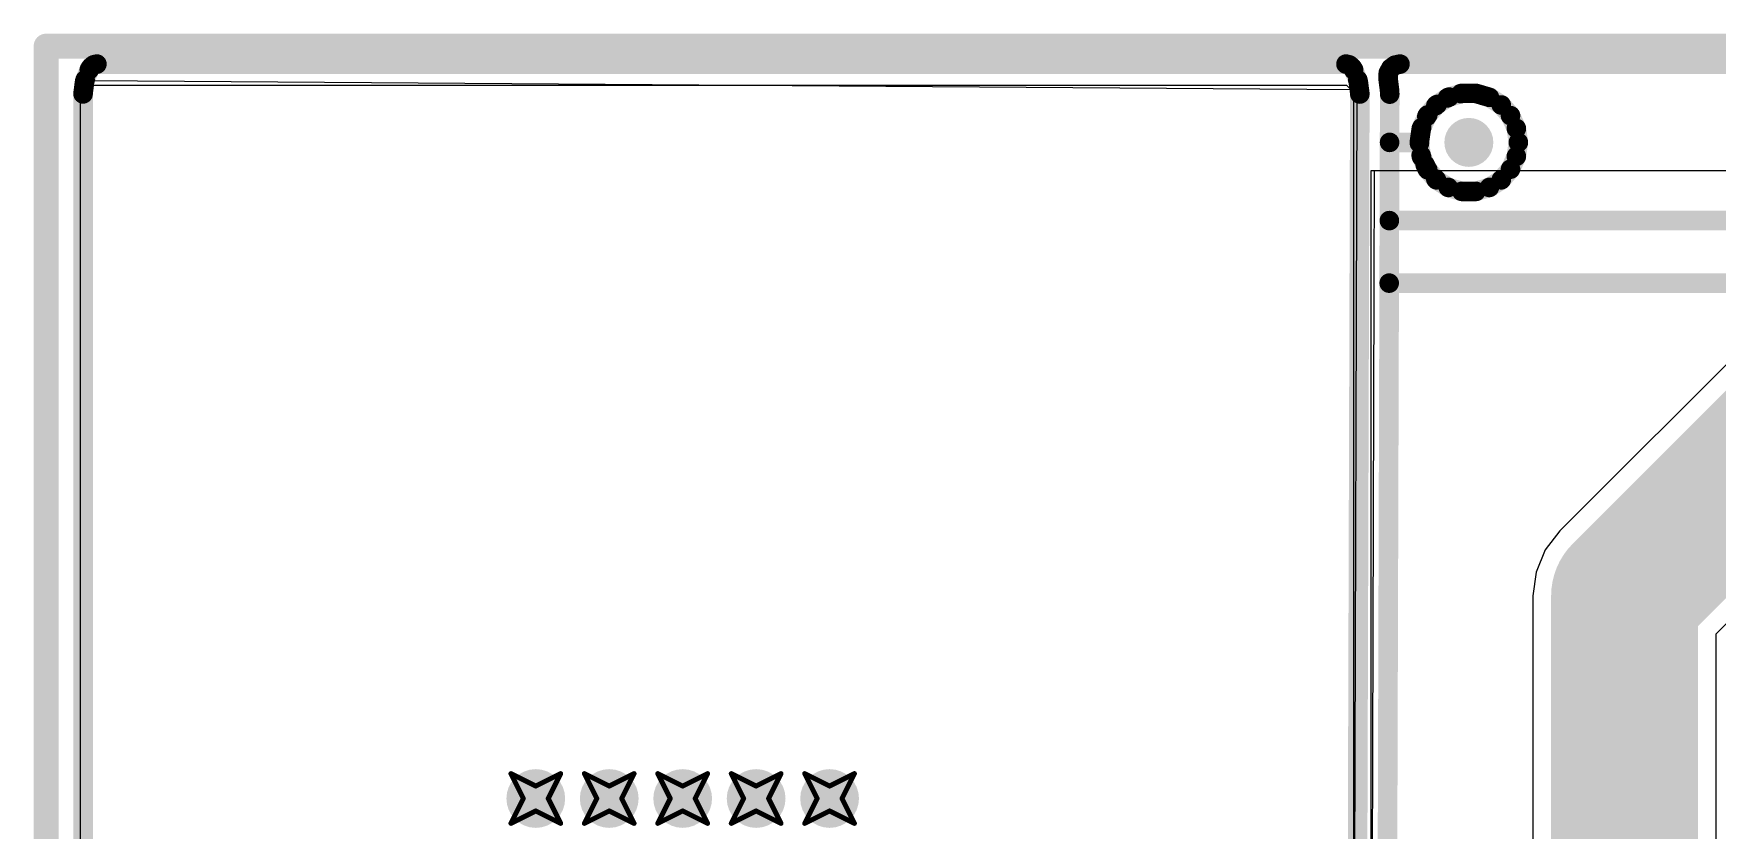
# Model space of a CAD drawing. Header units: inches. Extents: x 0 to 12.4, y -0.6 to 2.2.
# Drawn here: x -0.005 to 0.672, y 1.653 to 1.974 of the extents above; entities that cross this region are included whole.
import ezdxf

# ---------------------------------------------------------------- set-up
doc = ezdxf.new("R2010")
doc.units = ezdxf.units.IN
doc.header["$MEASUREMENT"] = 0
for name, color, linetype in [('Board_Outline', 216, 'Continuous'), ('Bottom Layer', 5, 'Continuous'), ('Dimension', 6, 'Continuous'), ('Drill Drawing', 1, 'Continuous'), ('Top Layer', 1, 'Continuous'), ('Via Holes', 16, 'Continuous')]:
    doc.layers.add(name, color=color, linetype=linetype)

msp = doc.modelspace()

# ---------------------------------------------------------------- hatches: boundary and pattern name
at = {"layer": 'Bottom Layer'}
h = msp.add_hatch(color=5, dxfattribs=at)
edge = h.paths.add_edge_path()
edge.add_arc((0.1968504, 1.6660434), 0.011811, 0, 360)
h = msp.add_hatch(color=5, dxfattribs=at)
edge = h.paths.add_edge_path()
edge.add_arc((0.226378, 1.6660434), 0.011811, 0, 360)
h = msp.add_hatch(color=5, dxfattribs=at)
edge = h.paths.add_edge_path()
edge.add_arc((0.2559055, 1.6660434), 0.011811, 0, 360)
h = msp.add_hatch(color=5, dxfattribs=at)
edge = h.paths.add_edge_path()
edge.add_arc((0.2854331, 1.6660434), 0.011811, 0, 360)
h = msp.add_hatch(color=5, dxfattribs=at)
edge = h.paths.add_edge_path()
edge.add_arc((0.3149607, 1.6660434), 0.011811, 0, 360)
at = {"layer": 'Dimension'}
h = msp.add_hatch(color=6, dxfattribs=at)
edge = h.paths.add_edge_path()
edge.add_arc((0.5719431, 1.9297998), 0.0098425, 0, 360)
h = msp.add_hatch(color=6, dxfattribs=at)
edge = h.paths.add_edge_path()
edge.add_arc((0.5719431, 1.9297998), 0.0098425, 0, 360)
at = {"layer": 'Top Layer'}
h = msp.add_hatch(color=1, dxfattribs=at)
edge = h.paths.add_edge_path()
edge.add_arc((0.1968504, 1.6660434), 0.011811, 0, 360)
h = msp.add_hatch(color=1, dxfattribs=at)
edge = h.paths.add_edge_path()
edge.add_arc((0.226378, 1.6660434), 0.011811, 0, 360)
h = msp.add_hatch(color=1, dxfattribs=at)
edge = h.paths.add_edge_path()
edge.add_arc((0.2559055, 1.6660434), 0.011811, 0, 360)
h = msp.add_hatch(color=1, dxfattribs=at)
edge = h.paths.add_edge_path()
edge.add_arc((0.2854331, 1.6660434), 0.011811, 0, 360)
h = msp.add_hatch(color=1, dxfattribs=at)
edge = h.paths.add_edge_path()
edge.add_arc((0.3149607, 1.6660434), 0.011811, 0, 360)
at = {"layer": 'Via Holes'}
h = msp.add_hatch(color=7, dxfattribs=at)
edge = h.paths.add_edge_path()
edge.add_arc((0.1968504, 1.6660434), 0.0059055, 0, 360)
h = msp.add_hatch(color=7, dxfattribs=at)
edge = h.paths.add_edge_path()
edge.add_arc((0.226378, 1.6660434), 0.0059055, 0, 360)
h = msp.add_hatch(color=7, dxfattribs=at)
edge = h.paths.add_edge_path()
edge.add_arc((0.2559055, 1.6660434), 0.0059055, 0, 360)
h = msp.add_hatch(color=7, dxfattribs=at)
edge = h.paths.add_edge_path()
edge.add_arc((0.2854331, 1.6660434), 0.0059055, 0, 360)
h = msp.add_hatch(color=7, dxfattribs=at)
edge = h.paths.add_edge_path()
edge.add_arc((0.3149607, 1.6660434), 0.0059055, 0, 360)

# ---------------------------------------------------------------- linework, layer by layer
at = {"layer": 'Board_Outline'}
for points in [[(0, 0, 0.01, 0.01, 0), (0, 1.9685039, 0.01, 0.01, 0)], [(0, 1.9685039, 0.01, 0.01, 0), (2.5590551, 1.9685039, 0.01, 0.01, 0)]]:
    msp.add_lwpolyline(points, format="xyseb", dxfattribs=at)
msp.add_lwpolyline([(-0.0025, 1.9685039, 0.005, 0.005, 1), (0.0025, 1.9685039, 0.005, 0.005, 1)], format="xyseb", close=True, dxfattribs=at)
msp.add_lwpolyline([(-0.0025, 1.9685039, 0.005, 0.005, 1), (0.0025, 1.9685039, 0.005, 0.005, 1)], format="xyseb", close=True, dxfattribs=at)
at = {"layer": 'Bottom Layer'}
for p, q in [((0.0137796, 1.9505332), (0.0179706, 1.9546938)), ((0.0137796, 1.5085623), (0.0137796, 1.9505332)), ((0.0179706, 1.9546938), (0.5255906, 1.951)), ((0.5255906, 1.951), (0.5255904, 1.5998479)), ((0.5327275, 1.5998479), (0.5327277, 1.9185037)), ((0.5327277, 1.9185037), (0.7494406, 1.9185038)), ((0.7423619, 1.9074653), (0.6084995, 1.7736029)), ((0.6713939, 1.7322905), (0.7836743, 1.8445709)), ((0.6084995, 1.7736029), (0.6026445, 1.7659726)), ((0.6026445, 1.7659726), (0.5989639, 1.7570868)), ((0.5989639, 1.7570868), (0.5977085, 1.7475512)), ((0.5977085, 1.7475512), (0.5977085, 1.5944604)), ((0.6713939, 1.5944604), (0.6713939, 1.7322905))]:
    msp.add_line(p, q, dxfattribs=at)
for points in [[(0.6345512, 1.7475512, 0.0590551, 0.0590551, 0), (0.7684136, 1.8814136, 0.0590551, 0.0590551, 0)], [(0.6345512, 1.5758031, 0.0590551, 0.0590551, 0), (0.6345512, 1.7475512, 0.0590551, 0.0590551, 0)]]:
    msp.add_lwpolyline(points, format="xyseb", dxfattribs=at)
msp.add_lwpolyline([(0.6197874, 1.7475512, 0.0295275, 0.0295275, 1), (0.649315, 1.7475512, 0.0295275, 0.0295275, 1)], format="xyseb", close=True, dxfattribs=at)
msp.add_lwpolyline([(0.6197874, 1.7475512, 0.0295275, 0.0295275, 1), (0.649315, 1.7475512, 0.0295275, 0.0295275, 1)], format="xyseb", close=True, dxfattribs=at)
at = {"layer": 'Dimension'}
for points in [[(0.0156739, 1.9549339, 0.007874, 0.007874, 0), (0.017347, 1.9589732, 0.007874, 0.007874, 0)], [(0.017347, 1.9589732, 0.007874, 0.007874, 0), (0.0177273, 1.9596317, 0.007874, 0.007874, 0)], [(0.0177273, 1.9596317, 0.007874, 0.007874, 0), (0.0181146, 1.9601364, 0.007874, 0.007874, 0)], [(0.0181146, 1.9601364, 0.007874, 0.007874, 0), (0.0191374, 1.9609757, 0.007874, 0.007874, 0)], [(0.0191374, 1.9609757, 0.007874, 0.007874, 0), (0.0204259, 1.9612761, 0.007874, 0.007874, 0)], [(0.0204259, 1.9612761, 0.007874, 0.007874, 0), (0.5225413, 1.9612761, 0.007874, 0.007874, 0)], [(0.5225413, 1.9612761, 0.007874, 0.007874, 0), (0.5238321, 1.9609746, 0.007874, 0.007874, 0)], [(0.5238321, 1.9609746, 0.007874, 0.007874, 0), (0.5248557, 1.9601324, 0.007874, 0.007874, 0)], [(0.5248557, 1.9601324, 0.007874, 0.007874, 0), (0.5252634, 1.9595991, 0.007874, 0.007874, 0)], [(0.5252634, 1.9595991, 0.007874, 0.007874, 0), (0.5256431, 1.9589385, 0.007874, 0.007874, 0)], [(0.5256431, 1.9589385, 0.007874, 0.007874, 0), (0.5273102, 1.9548885, 0.007874, 0.007874, 0)], [(0.5395611, 1.9577067, 0.007874, 0.007874, 0), (0.5405453, 1.9595581, 0.007874, 0.007874, 0)], [(0.5405453, 1.9595581, 0.007874, 0.007874, 0), (0.5422154, 1.9608259, 0.007874, 0.007874, 0)], [(0.5422154, 1.9608259, 0.007874, 0.007874, 0), (0.5442633, 1.9612761, 0.007874, 0.007874, 0)], [(0.5442633, 1.9612761, 0.007874, 0.007874, 0), (2.4705596, 1.9612761, 0.007874, 0.007874, 0)], [(0.0149042, 1.9498474, 0.007874, 0.007874, 0), (0.0154772, 1.9541996, 0.007874, 0.007874, 0)], [(0.0154772, 1.9541996, 0.007874, 0.007874, 0), (0.0156739, 1.9549339, 0.007874, 0.007874, 0)], [(0.5273102, 1.9548885, 0.007874, 0.007874, 0), (0.5275056, 1.954152, 0.007874, 0.007874, 0)], [(0.5275056, 1.954152, 0.007874, 0.007874, 0), (0.5280903, 1.9496167, 0.007874, 0.007874, 0)], [(0.5394345, 1.9556897, 0.007874, 0.007874, 0), (0.5394487, 1.9556916, 0.007874, 0.007874, 0)], [(0.5394345, 1.9556897, 0.007874, 0.007874, 0), (0.5400191, 1.9511544, 0.007874, 0.007874, 0)], [(0.5394487, 1.9556916, 0.007874, 0.007874, 0), (0.5395611, 1.9577067, 0.007874, 0.007874, 0)], [(0.0148565, 1.9492938, 0.007874, 0.007874, 0), (0.0148814, 1.9496741, 0.007874, 0.007874, 0)], [(0.0148565, 1.4772348, 0.007874, 0.007874, 0), (0.0148565, 1.9492938, 0.007874, 0.007874, 0)], [(0.0148814, 1.9496741, 0.007874, 0.007874, 0), (0.0149042, 1.9498474, 0.007874, 0.007874, 0)], [(0.5267257, 1.4771765, 0.007874, 0.007874, 0), (0.5281142, 1.9492356, 0.007874, 0.007874, 0)], [(0.5280903, 1.9496167, 0.007874, 0.007874, 0), (0.5281142, 1.9492356, 0.007874, 0.007874, 0)], [(0.5400191, 1.9511544, 0.007874, 0.007874, 0), (0.5400942, 1.9503695, 0.007874, 0.007874, 0)], [(0.5400846, 1.9297998, 0.007874, 0.007874, 0), (0.5401417, 1.9492002, 0.007874, 0.007874, 0)], [(0.5400942, 1.9503695, 0.007874, 0.007874, 0), (0.5401181, 1.9499884, 0.007874, 0.007874, 0)], [(0.5401181, 1.9499884, 0.007874, 0.007874, 0), (0.5401417, 1.9492002, 0.007874, 0.007874, 0)], [(0.5592001, 1.9450335, 0.007874, 0.007874, 0), (0.5633794, 1.9477193, 0.007874, 0.007874, 0)], [(0.5633794, 1.9477194, 0.007874, 0.007874, 0), (0.5636733, 1.9479082, 0.007874, 0.007874, 0)], [(0.5633794, 1.9477193, 0.007874, 0.007874, 0), (0.5633794, 1.9477194, 0.007874, 0.007874, 0)], [(0.5636733, 1.9479082, 0.007874, 0.007874, 0), (0.5640085, 1.9480066, 0.007874, 0.007874, 0)], [(0.5640085, 1.9480066, 0.007874, 0.007874, 0), (0.5687748, 1.9494061, 0.007874, 0.007874, 0)], [(0.5687748, 1.9494061, 0.007874, 0.007874, 0), (0.568775, 1.9494061, 0.007874, 0.007874, 0)], [(0.568775, 1.9494061, 0.007874, 0.007874, 0), (0.56911, 1.9495045, 0.007874, 0.007874, 0)], [(0.56911, 1.9495045, 0.007874, 0.007874, 0), (0.5747762, 1.9495045, 0.007874, 0.007874, 0)], [(0.5747762, 1.9495045, 0.007874, 0.007874, 0), (0.5751112, 1.9494061, 0.007874, 0.007874, 0)], [(0.5751112, 1.9494061, 0.007874, 0.007874, 0), (0.5751113, 1.9494061, 0.007874, 0.007874, 0)], [(0.5751113, 1.9494061, 0.007874, 0.007874, 0), (0.57804, 1.9485462, 0.007874, 0.007874, 0)], [(0.57804, 1.9485462, 0.007874, 0.007874, 0), (0.5802129, 1.9479082, 0.007874, 0.007874, 0)], [(0.5802129, 1.9479082, 0.007874, 0.007874, 0), (0.5849796, 1.9448448, 0.007874, 0.007874, 0)], [(0.5529872, 1.935726, 0.007874, 0.007874, 0), (0.5550509, 1.9402449, 0.007874, 0.007874, 0)], [(0.5550509, 1.9402449, 0.007874, 0.007874, 0), (0.555051, 1.9402451, 0.007874, 0.007874, 0)], [(0.555051, 1.9402451, 0.007874, 0.007874, 0), (0.5551959, 1.9405625, 0.007874, 0.007874, 0)], [(0.5551959, 1.9405625, 0.007874, 0.007874, 0), (0.5554245, 1.9408263, 0.007874, 0.007874, 0)], [(0.5554245, 1.9408263, 0.007874, 0.007874, 0), (0.5554246, 1.9408264, 0.007874, 0.007874, 0)], [(0.5554246, 1.9408264, 0.007874, 0.007874, 0), (0.5586779, 1.944581, 0.007874, 0.007874, 0)], [(0.5586779, 1.944581, 0.007874, 0.007874, 0), (0.5586781, 1.9445812, 0.007874, 0.007874, 0)], [(0.5586781, 1.9445812, 0.007874, 0.007874, 0), (0.5589065, 1.9448448, 0.007874, 0.007874, 0)], [(0.5589065, 1.9448448, 0.007874, 0.007874, 0), (0.5592, 1.9450334, 0.007874, 0.007874, 0)], [(0.5592, 1.9450334, 0.007874, 0.007874, 0), (0.5592001, 1.9450335, 0.007874, 0.007874, 0)], [(0.5849796, 1.9448448, 0.007874, 0.007874, 0), (0.5886902, 1.9405625, 0.007874, 0.007874, 0)], [(0.5886902, 1.9405625, 0.007874, 0.007874, 0), (0.5910441, 1.9354083, 0.007874, 0.007874, 0)], [(0.5520357, 1.9297998, 0.007874, 0.007874, 0), (0.5523378, 1.9319011, 0.007874, 0.007874, 0)], [(0.5523378, 1.9319011, 0.007874, 0.007874, 0), (0.5527924, 1.9350627, 0.007874, 0.007874, 0)], [(0.5527924, 1.9350629, 0.007874, 0.007874, 0), (0.5528421, 1.9354083, 0.007874, 0.007874, 0)], [(0.5527924, 1.9350627, 0.007874, 0.007874, 0), (0.5527924, 1.9350629, 0.007874, 0.007874, 0)], [(0.5528421, 1.9354083, 0.007874, 0.007874, 0), (0.5529872, 1.935726, 0.007874, 0.007874, 0)], [(0.5910441, 1.9354083, 0.007874, 0.007874, 0), (0.5918504, 1.9297998, 0.007874, 0.007874, 0)], [(0.5399922, 1.8983559, 0.007874, 0.007874, 0), (0.5400846, 1.9297998, 0.007874, 0.007874, 0)], [(0.5400846, 1.9297998, 0.007874, 0.007874, 0), (0.5520357, 1.9297998, 0.007874, 0.007874, 0)], [(0.5400846, 1.9297998, 0.007874, 0.007874, 0), (0.5520357, 1.9297998, 0.007874, 0.007874, 0)], [(0.5520357, 1.9297998, 0.007874, 0.007874, 0), (0.5520854, 1.9294542, 0.007874, 0.007874, 0)], [(0.5520854, 1.9294542, 0.007874, 0.007874, 0), (0.5527924, 1.9245369, 0.007874, 0.007874, 0)], [(0.5910441, 1.9241912, 0.007874, 0.007874, 0), (0.5918504, 1.9297998, 0.007874, 0.007874, 0)], [(0.5527924, 1.9245367, 0.007874, 0.007874, 0), (0.5527924, 1.9245369, 0.007874, 0.007874, 0)], [(0.5527924, 1.9245367, 0.007874, 0.007874, 0), (0.5528421, 1.9241912, 0.007874, 0.007874, 0)], [(0.5528421, 1.9241912, 0.007874, 0.007874, 0), (0.5529871, 1.9238736, 0.007874, 0.007874, 0)], [(0.5529871, 1.9238736, 0.007874, 0.007874, 0), (0.5529872, 1.9238735, 0.007874, 0.007874, 0)], [(0.5529872, 1.9238735, 0.007874, 0.007874, 0), (0.554422, 1.9207316, 0.007874, 0.007874, 0)], [(0.554422, 1.9207316, 0.007874, 0.007874, 0), (0.5551959, 1.919037, 0.007874, 0.007874, 0)], [(0.5551959, 1.919037, 0.007874, 0.007874, 0), (0.5554246, 1.9187732, 0.007874, 0.007874, 0)], [(0.5554246, 1.9187732, 0.007874, 0.007874, 0), (0.5586779, 1.9150186, 0.007874, 0.007874, 0)], [(0.5849796, 1.9147548, 0.007874, 0.007874, 0), (0.5886902, 1.919037, 0.007874, 0.007874, 0)], [(0.5886902, 1.919037, 0.007874, 0.007874, 0), (0.5910441, 1.9241912, 0.007874, 0.007874, 0)], [(0.5586779, 1.9150186, 0.007874, 0.007874, 0), (0.558678, 1.9150185, 0.007874, 0.007874, 0)], [(0.558678, 1.9150185, 0.007874, 0.007874, 0), (0.5589065, 1.9147548, 0.007874, 0.007874, 0)], [(0.5589065, 1.9147548, 0.007874, 0.007874, 0), (0.5636733, 1.9116914, 0.007874, 0.007874, 0)], [(0.5636733, 1.9116914, 0.007874, 0.007874, 0), (0.56911, 1.910095, 0.007874, 0.007874, 0)], [(0.5747762, 1.910095, 0.007874, 0.007874, 0), (0.5802129, 1.9116914, 0.007874, 0.007874, 0)], [(0.5802129, 1.9116914, 0.007874, 0.007874, 0), (0.5849796, 1.9147548, 0.007874, 0.007874, 0)], [(0.56911, 1.910095, 0.007874, 0.007874, 0), (0.5744269, 1.910095, 0.007874, 0.007874, 0)], [(0.5744269, 1.910095, 0.007874, 0.007874, 0), (0.5747762, 1.910095, 0.007874, 0.007874, 0)], [(0.5399183, 1.8732317, 0.007874, 0.007874, 0), (0.5399922, 1.8983559, 0.007874, 0.007874, 0)], [(0.5399922, 1.8983559, 0.007874, 0.007874, 0), (1.5109194, 1.8983559, 0.007874, 0.007874, 0)], [(0.5399922, 1.8983559, 0.007874, 0.007874, 0), (1.5109194, 1.8983559, 0.007874, 0.007874, 0)], [(0.5387533, 1.4771411, 0.007874, 0.007874, 0), (0.5399183, 1.8732317, 0.007874, 0.007874, 0)], [(0.5399183, 1.8732317, 0.007874, 0.007874, 0), (1.5109195, 1.8732317, 0.007874, 0.007874, 0)], [(0.5399183, 1.8732317, 0.007874, 0.007874, 0), (1.5109195, 1.8732317, 0.007874, 0.007874, 0)]]:
    msp.add_lwpolyline(points, format="xyseb", dxfattribs=at)
for points in [[(0.0153785, 1.9589732, 0.003937, 0.003937, 1), (0.0193155, 1.9589732, 0.003937, 0.003937, 1)], [(0.0153785, 1.9589732, 0.003937, 0.003937, 1), (0.0193155, 1.9589732, 0.003937, 0.003937, 1)], [(0.0157588, 1.9596317, 0.003937, 0.003937, 1), (0.0196958, 1.9596317, 0.003937, 0.003937, 1)], [(0.0157588, 1.9596317, 0.003937, 0.003937, 1), (0.0196958, 1.9596317, 0.003937, 0.003937, 1)], [(0.0161461, 1.9601364, 0.003937, 0.003937, 1), (0.0200831, 1.9601364, 0.003937, 0.003937, 1)], [(0.0161461, 1.9601364, 0.003937, 0.003937, 1), (0.0200831, 1.9601364, 0.003937, 0.003937, 1)], [(0.0171689, 1.9609757, 0.003937, 0.003937, 1), (0.0211059, 1.9609757, 0.003937, 0.003937, 1)], [(0.0171689, 1.9609757, 0.003937, 0.003937, 1), (0.0211059, 1.9609757, 0.003937, 0.003937, 1)], [(0.0184574, 1.9612761, 0.003937, 0.003937, 1), (0.0223944, 1.9612761, 0.003937, 0.003937, 1)], [(0.0184574, 1.9612761, 0.003937, 0.003937, 1), (0.0223944, 1.9612761, 0.003937, 0.003937, 1)], [(0.5205728, 1.9612761, 0.003937, 0.003937, 1), (0.5245098, 1.9612761, 0.003937, 0.003937, 1)], [(0.5205728, 1.9612761, 0.003937, 0.003937, 1), (0.5245098, 1.9612761, 0.003937, 0.003937, 1)], [(0.5218636, 1.9609746, 0.003937, 0.003937, 1), (0.5258006, 1.9609746, 0.003937, 0.003937, 1)], [(0.5218636, 1.9609746, 0.003937, 0.003937, 1), (0.5258006, 1.9609746, 0.003937, 0.003937, 1)], [(0.5228872, 1.9601324, 0.003937, 0.003937, 1), (0.5268242, 1.9601324, 0.003937, 0.003937, 1)], [(0.5228872, 1.9601324, 0.003937, 0.003937, 1), (0.5268242, 1.9601324, 0.003937, 0.003937, 1)], [(0.5232949, 1.9595991, 0.003937, 0.003937, 1), (0.5272319, 1.9595991, 0.003937, 0.003937, 1)], [(0.5232949, 1.9595991, 0.003937, 0.003937, 1), (0.5272319, 1.9595991, 0.003937, 0.003937, 1)], [(0.5236746, 1.9589385, 0.003937, 0.003937, 1), (0.5276116, 1.9589385, 0.003937, 0.003937, 1)], [(0.5236746, 1.9589385, 0.003937, 0.003937, 1), (0.5276116, 1.9589385, 0.003937, 0.003937, 1)], [(0.5385768, 1.9595581, 0.003937, 0.003937, 1), (0.5425138, 1.9595581, 0.003937, 0.003937, 1)], [(0.5385768, 1.9595581, 0.003937, 0.003937, 1), (0.5425138, 1.9595581, 0.003937, 0.003937, 1)], [(0.5402469, 1.9608259, 0.003937, 0.003937, 1), (0.5441839, 1.9608259, 0.003937, 0.003937, 1)], [(0.5402469, 1.9608259, 0.003937, 0.003937, 1), (0.5441839, 1.9608259, 0.003937, 0.003937, 1)], [(0.5422948, 1.9612761, 0.003937, 0.003937, 1), (0.5462318, 1.9612761, 0.003937, 0.003937, 1)], [(0.5422948, 1.9612761, 0.003937, 0.003937, 1), (0.5462318, 1.9612761, 0.003937, 0.003937, 1)], [(0.0135087, 1.9541996, 0.003937, 0.003937, 1), (0.0174457, 1.9541996, 0.003937, 0.003937, 1)], [(0.0135087, 1.9541996, 0.003937, 0.003937, 1), (0.0174457, 1.9541996, 0.003937, 0.003937, 1)], [(0.0137054, 1.9549339, 0.003937, 0.003937, 1), (0.0176424, 1.9549339, 0.003937, 0.003937, 1)], [(0.0137054, 1.9549339, 0.003937, 0.003937, 1), (0.0176424, 1.9549339, 0.003937, 0.003937, 1)], [(0.5253417, 1.9548885, 0.003937, 0.003937, 1), (0.5292787, 1.9548885, 0.003937, 0.003937, 1)], [(0.5253417, 1.9548885, 0.003937, 0.003937, 1), (0.5292787, 1.9548885, 0.003937, 0.003937, 1)], [(0.5255371, 1.954152, 0.003937, 0.003937, 1), (0.5294741, 1.954152, 0.003937, 0.003937, 1)], [(0.5255371, 1.954152, 0.003937, 0.003937, 1), (0.5294741, 1.954152, 0.003937, 0.003937, 1)], [(0.537466, 1.9556897, 0.003937, 0.003937, 1), (0.541403, 1.9556897, 0.003937, 0.003937, 1)], [(0.537466, 1.9556897, 0.003937, 0.003937, 1), (0.541403, 1.9556897, 0.003937, 0.003937, 1)], [(0.5374802, 1.9556916, 0.003937, 0.003937, 1), (0.5414172, 1.9556916, 0.003937, 0.003937, 1)], [(0.5374802, 1.9556916, 0.003937, 0.003937, 1), (0.5414172, 1.9556916, 0.003937, 0.003937, 1)], [(0.5375926, 1.9577067, 0.003937, 0.003937, 1), (0.5415296, 1.9577067, 0.003937, 0.003937, 1)], [(0.5375926, 1.9577067, 0.003937, 0.003937, 1), (0.5415296, 1.9577067, 0.003937, 0.003937, 1)], [(0.012888, 1.9492938, 0.003937, 0.003937, 1), (0.016825, 1.9492938, 0.003937, 0.003937, 1)], [(0.012888, 1.9492938, 0.003937, 0.003937, 1), (0.016825, 1.9492938, 0.003937, 0.003937, 1)], [(0.0129129, 1.9496741, 0.003937, 0.003937, 1), (0.0168499, 1.9496741, 0.003937, 0.003937, 1)], [(0.0129129, 1.9496741, 0.003937, 0.003937, 1), (0.0168499, 1.9496741, 0.003937, 0.003937, 1)], [(0.0129357, 1.9498474, 0.003937, 0.003937, 1), (0.0168727, 1.9498474, 0.003937, 0.003937, 1)], [(0.0129357, 1.9498474, 0.003937, 0.003937, 1), (0.0168727, 1.9498474, 0.003937, 0.003937, 1)], [(0.5261218, 1.9496167, 0.003937, 0.003937, 1), (0.5300588, 1.9496167, 0.003937, 0.003937, 1)], [(0.5261218, 1.9496167, 0.003937, 0.003937, 1), (0.5300588, 1.9496167, 0.003937, 0.003937, 1)], [(0.5261457, 1.9492356, 0.003937, 0.003937, 1), (0.5300827, 1.9492356, 0.003937, 0.003937, 1)], [(0.5261457, 1.9492356, 0.003937, 0.003937, 1), (0.5300827, 1.9492356, 0.003937, 0.003937, 1)], [(0.5380506, 1.9511544, 0.003937, 0.003937, 1), (0.5419876, 1.9511544, 0.003937, 0.003937, 1)], [(0.5380506, 1.9511544, 0.003937, 0.003937, 1), (0.5419876, 1.9511544, 0.003937, 0.003937, 1)], [(0.5381257, 1.9503695, 0.003937, 0.003937, 1), (0.5420627, 1.9503695, 0.003937, 0.003937, 1)], [(0.5381257, 1.9503695, 0.003937, 0.003937, 1), (0.5420627, 1.9503695, 0.003937, 0.003937, 1)], [(0.5381496, 1.9499884, 0.003937, 0.003937, 1), (0.5420866, 1.9499884, 0.003937, 0.003937, 1)], [(0.5381496, 1.9499884, 0.003937, 0.003937, 1), (0.5420866, 1.9499884, 0.003937, 0.003937, 1)], [(0.5381732, 1.9492002, 0.003937, 0.003937, 1), (0.5421102, 1.9492002, 0.003937, 0.003937, 1)], [(0.5381732, 1.9492002, 0.003937, 0.003937, 1), (0.5421102, 1.9492002, 0.003937, 0.003937, 1)], [(0.5614109, 1.9477194, 0.003937, 0.003937, 1), (0.5653479, 1.9477194, 0.003937, 0.003937, 1)], [(0.5614109, 1.9477194, 0.003937, 0.003937, 1), (0.5653479, 1.9477194, 0.003937, 0.003937, 1)], [(0.5614109, 1.9477193, 0.003937, 0.003937, 1), (0.5653479, 1.9477193, 0.003937, 0.003937, 1)], [(0.5614109, 1.9477193, 0.003937, 0.003937, 1), (0.5653479, 1.9477193, 0.003937, 0.003937, 1)], [(0.5617048, 1.9479082, 0.003937, 0.003937, 1), (0.5656418, 1.9479082, 0.003937, 0.003937, 1)], [(0.5617048, 1.9479082, 0.003937, 0.003937, 1), (0.5656418, 1.9479082, 0.003937, 0.003937, 1)], [(0.56204, 1.9480066, 0.003937, 0.003937, 1), (0.565977, 1.9480066, 0.003937, 0.003937, 1)], [(0.56204, 1.9480066, 0.003937, 0.003937, 1), (0.565977, 1.9480066, 0.003937, 0.003937, 1)], [(0.5668063, 1.9494061, 0.003937, 0.003937, 1), (0.5707433, 1.9494061, 0.003937, 0.003937, 1)], [(0.5668063, 1.9494061, 0.003937, 0.003937, 1), (0.5707433, 1.9494061, 0.003937, 0.003937, 1)], [(0.5668065, 1.9494061, 0.003937, 0.003937, 1), (0.5707435, 1.9494061, 0.003937, 0.003937, 1)], [(0.5668065, 1.9494061, 0.003937, 0.003937, 1), (0.5707435, 1.9494061, 0.003937, 0.003937, 1)], [(0.5671415, 1.9495045, 0.003937, 0.003937, 1), (0.5710785, 1.9495045, 0.003937, 0.003937, 1)], [(0.5671415, 1.9495045, 0.003937, 0.003937, 1), (0.5710785, 1.9495045, 0.003937, 0.003937, 1)], [(0.5728077, 1.9495045, 0.003937, 0.003937, 1), (0.5767447, 1.9495045, 0.003937, 0.003937, 1)], [(0.5728077, 1.9495045, 0.003937, 0.003937, 1), (0.5767447, 1.9495045, 0.003937, 0.003937, 1)], [(0.5731427, 1.9494061, 0.003937, 0.003937, 1), (0.5770797, 1.9494061, 0.003937, 0.003937, 1)], [(0.5731427, 1.9494061, 0.003937, 0.003937, 1), (0.5770797, 1.9494061, 0.003937, 0.003937, 1)], [(0.5731428, 1.9494061, 0.003937, 0.003937, 1), (0.5770798, 1.9494061, 0.003937, 0.003937, 1)], [(0.5731428, 1.9494061, 0.003937, 0.003937, 1), (0.5770798, 1.9494061, 0.003937, 0.003937, 1)], [(0.5760715, 1.9485462, 0.003937, 0.003937, 1), (0.5800085, 1.9485462, 0.003937, 0.003937, 1)], [(0.5760715, 1.9485462, 0.003937, 0.003937, 1), (0.5800085, 1.9485462, 0.003937, 0.003937, 1)], [(0.5782444, 1.9479082, 0.003937, 0.003937, 1), (0.5821814, 1.9479082, 0.003937, 0.003937, 1)], [(0.5782444, 1.9479082, 0.003937, 0.003937, 1), (0.5821814, 1.9479082, 0.003937, 0.003937, 1)], [(0.5530824, 1.9402449, 0.003937, 0.003937, 1), (0.5570194, 1.9402449, 0.003937, 0.003937, 1)], [(0.5530824, 1.9402449, 0.003937, 0.003937, 1), (0.5570194, 1.9402449, 0.003937, 0.003937, 1)], [(0.5530825, 1.9402451, 0.003937, 0.003937, 1), (0.5570195, 1.9402451, 0.003937, 0.003937, 1)], [(0.5530825, 1.9402451, 0.003937, 0.003937, 1), (0.5570195, 1.9402451, 0.003937, 0.003937, 1)], [(0.5532274, 1.9405625, 0.003937, 0.003937, 1), (0.5571644, 1.9405625, 0.003937, 0.003937, 1)], [(0.5532274, 1.9405625, 0.003937, 0.003937, 1), (0.5571644, 1.9405625, 0.003937, 0.003937, 1)], [(0.553456, 1.9408263, 0.003937, 0.003937, 1), (0.557393, 1.9408263, 0.003937, 0.003937, 1)], [(0.553456, 1.9408263, 0.003937, 0.003937, 1), (0.557393, 1.9408263, 0.003937, 0.003937, 1)], [(0.5534561, 1.9408264, 0.003937, 0.003937, 1), (0.5573931, 1.9408264, 0.003937, 0.003937, 1)], [(0.5534561, 1.9408264, 0.003937, 0.003937, 1), (0.5573931, 1.9408264, 0.003937, 0.003937, 1)], [(0.5567094, 1.944581, 0.003937, 0.003937, 1), (0.5606464, 1.944581, 0.003937, 0.003937, 1)], [(0.5567094, 1.944581, 0.003937, 0.003937, 1), (0.5606464, 1.944581, 0.003937, 0.003937, 1)], [(0.5567096, 1.9445812, 0.003937, 0.003937, 1), (0.5606466, 1.9445812, 0.003937, 0.003937, 1)], [(0.5567096, 1.9445812, 0.003937, 0.003937, 1), (0.5606466, 1.9445812, 0.003937, 0.003937, 1)], [(0.556938, 1.9448448, 0.003937, 0.003937, 1), (0.560875, 1.9448448, 0.003937, 0.003937, 1)], [(0.556938, 1.9448448, 0.003937, 0.003937, 1), (0.560875, 1.9448448, 0.003937, 0.003937, 1)], [(0.5572315, 1.9450334, 0.003937, 0.003937, 1), (0.5611685, 1.9450334, 0.003937, 0.003937, 1)], [(0.5572315, 1.9450334, 0.003937, 0.003937, 1), (0.5611685, 1.9450334, 0.003937, 0.003937, 1)], [(0.5572316, 1.9450335, 0.003937, 0.003937, 1), (0.5611686, 1.9450335, 0.003937, 0.003937, 1)], [(0.5572316, 1.9450335, 0.003937, 0.003937, 1), (0.5611686, 1.9450335, 0.003937, 0.003937, 1)], [(0.5830111, 1.9448448, 0.003937, 0.003937, 1), (0.5869481, 1.9448448, 0.003937, 0.003937, 1)], [(0.5830111, 1.9448448, 0.003937, 0.003937, 1), (0.5869481, 1.9448448, 0.003937, 0.003937, 1)], [(0.5867217, 1.9405625, 0.003937, 0.003937, 1), (0.5906587, 1.9405625, 0.003937, 0.003937, 1)], [(0.5867217, 1.9405625, 0.003937, 0.003937, 1), (0.5906587, 1.9405625, 0.003937, 0.003937, 1)], [(0.5503693, 1.9319011, 0.003937, 0.003937, 1), (0.5543063, 1.9319011, 0.003937, 0.003937, 1)], [(0.5503693, 1.9319011, 0.003937, 0.003937, 1), (0.5543063, 1.9319011, 0.003937, 0.003937, 1)], [(0.5508239, 1.9350629, 0.003937, 0.003937, 1), (0.5547609, 1.9350629, 0.003937, 0.003937, 1)], [(0.5508239, 1.9350629, 0.003937, 0.003937, 1), (0.5547609, 1.9350629, 0.003937, 0.003937, 1)], [(0.5508239, 1.9350627, 0.003937, 0.003937, 1), (0.5547609, 1.9350627, 0.003937, 0.003937, 1)], [(0.5508239, 1.9350627, 0.003937, 0.003937, 1), (0.5547609, 1.9350627, 0.003937, 0.003937, 1)], [(0.5508736, 1.9354083, 0.003937, 0.003937, 1), (0.5548106, 1.9354083, 0.003937, 0.003937, 1)], [(0.5508736, 1.9354083, 0.003937, 0.003937, 1), (0.5548106, 1.9354083, 0.003937, 0.003937, 1)], [(0.5510187, 1.935726, 0.003937, 0.003937, 1), (0.5549557, 1.935726, 0.003937, 0.003937, 1)], [(0.5510187, 1.935726, 0.003937, 0.003937, 1), (0.5549557, 1.935726, 0.003937, 0.003937, 1)], [(0.5890756, 1.9354083, 0.003937, 0.003937, 1), (0.5930126, 1.9354083, 0.003937, 0.003937, 1)], [(0.5890756, 1.9354083, 0.003937, 0.003937, 1), (0.5930126, 1.9354083, 0.003937, 0.003937, 1)], [(0.5381161, 1.9297998, 0.003937, 0.003937, 1), (0.5420531, 1.9297998, 0.003937, 0.003937, 1)], [(0.5381161, 1.9297998, 0.003937, 0.003937, 1), (0.5420531, 1.9297998, 0.003937, 0.003937, 1)], [(0.5381161, 1.9297998, 0.003937, 0.003937, 1), (0.5420531, 1.9297998, 0.003937, 0.003937, 1)], [(0.5381161, 1.9297998, 0.003937, 0.003937, 1), (0.5420531, 1.9297998, 0.003937, 0.003937, 1)], [(0.5500672, 1.9297998, 0.003937, 0.003937, 1), (0.5540042, 1.9297998, 0.003937, 0.003937, 1)], [(0.5500672, 1.9297998, 0.003937, 0.003937, 1), (0.5540042, 1.9297998, 0.003937, 0.003937, 1)], [(0.5500672, 1.9297998, 0.003937, 0.003937, 1), (0.5540042, 1.9297998, 0.003937, 0.003937, 1)], [(0.5500672, 1.9297998, 0.003937, 0.003937, 1), (0.5540042, 1.9297998, 0.003937, 0.003937, 1)], [(0.5501169, 1.9294542, 0.003937, 0.003937, 1), (0.5540539, 1.9294542, 0.003937, 0.003937, 1)], [(0.5501169, 1.9294542, 0.003937, 0.003937, 1), (0.5540539, 1.9294542, 0.003937, 0.003937, 1)], [(0.5898819, 1.9297998, 0.003937, 0.003937, 1), (0.5938189, 1.9297998, 0.003937, 0.003937, 1)], [(0.5898819, 1.9297998, 0.003937, 0.003937, 1), (0.5938189, 1.9297998, 0.003937, 0.003937, 1)], [(0.5508239, 1.9245369, 0.003937, 0.003937, 1), (0.5547609, 1.9245369, 0.003937, 0.003937, 1)], [(0.5508239, 1.9245369, 0.003937, 0.003937, 1), (0.5547609, 1.9245369, 0.003937, 0.003937, 1)], [(0.5508239, 1.9245367, 0.003937, 0.003937, 1), (0.5547609, 1.9245367, 0.003937, 0.003937, 1)], [(0.5508239, 1.9245367, 0.003937, 0.003937, 1), (0.5547609, 1.9245367, 0.003937, 0.003937, 1)], [(0.5508736, 1.9241912, 0.003937, 0.003937, 1), (0.5548106, 1.9241912, 0.003937, 0.003937, 1)], [(0.5508736, 1.9241912, 0.003937, 0.003937, 1), (0.5548106, 1.9241912, 0.003937, 0.003937, 1)], [(0.5510186, 1.9238736, 0.003937, 0.003937, 1), (0.5549556, 1.9238736, 0.003937, 0.003937, 1)], [(0.5510186, 1.9238736, 0.003937, 0.003937, 1), (0.5549556, 1.9238736, 0.003937, 0.003937, 1)], [(0.5510187, 1.9238735, 0.003937, 0.003937, 1), (0.5549557, 1.9238735, 0.003937, 0.003937, 1)], [(0.5510187, 1.9238735, 0.003937, 0.003937, 1), (0.5549557, 1.9238735, 0.003937, 0.003937, 1)], [(0.5524535, 1.9207316, 0.003937, 0.003937, 1), (0.5563905, 1.9207316, 0.003937, 0.003937, 1)], [(0.5524535, 1.9207316, 0.003937, 0.003937, 1), (0.5563905, 1.9207316, 0.003937, 0.003937, 1)], [(0.5532274, 1.919037, 0.003937, 0.003937, 1), (0.5571644, 1.919037, 0.003937, 0.003937, 1)], [(0.5532274, 1.919037, 0.003937, 0.003937, 1), (0.5571644, 1.919037, 0.003937, 0.003937, 1)], [(0.5534561, 1.9187732, 0.003937, 0.003937, 1), (0.5573931, 1.9187732, 0.003937, 0.003937, 1)], [(0.5534561, 1.9187732, 0.003937, 0.003937, 1), (0.5573931, 1.9187732, 0.003937, 0.003937, 1)], [(0.5867217, 1.919037, 0.003937, 0.003937, 1), (0.5906587, 1.919037, 0.003937, 0.003937, 1)], [(0.5867217, 1.919037, 0.003937, 0.003937, 1), (0.5906587, 1.919037, 0.003937, 0.003937, 1)], [(0.5890756, 1.9241912, 0.003937, 0.003937, 1), (0.5930126, 1.9241912, 0.003937, 0.003937, 1)], [(0.5890756, 1.9241912, 0.003937, 0.003937, 1), (0.5930126, 1.9241912, 0.003937, 0.003937, 1)], [(0.5567094, 1.9150186, 0.003937, 0.003937, 1), (0.5606464, 1.9150186, 0.003937, 0.003937, 1)], [(0.5567094, 1.9150186, 0.003937, 0.003937, 1), (0.5606464, 1.9150186, 0.003937, 0.003937, 1)], [(0.5567095, 1.9150185, 0.003937, 0.003937, 1), (0.5606465, 1.9150185, 0.003937, 0.003937, 1)], [(0.5567095, 1.9150185, 0.003937, 0.003937, 1), (0.5606465, 1.9150185, 0.003937, 0.003937, 1)], [(0.556938, 1.9147548, 0.003937, 0.003937, 1), (0.560875, 1.9147548, 0.003937, 0.003937, 1)], [(0.556938, 1.9147548, 0.003937, 0.003937, 1), (0.560875, 1.9147548, 0.003937, 0.003937, 1)], [(0.5617048, 1.9116914, 0.003937, 0.003937, 1), (0.5656418, 1.9116914, 0.003937, 0.003937, 1)], [(0.5617048, 1.9116914, 0.003937, 0.003937, 1), (0.5656418, 1.9116914, 0.003937, 0.003937, 1)], [(0.5782444, 1.9116914, 0.003937, 0.003937, 1), (0.5821814, 1.9116914, 0.003937, 0.003937, 1)], [(0.5782444, 1.9116914, 0.003937, 0.003937, 1), (0.5821814, 1.9116914, 0.003937, 0.003937, 1)], [(0.5830111, 1.9147548, 0.003937, 0.003937, 1), (0.5869481, 1.9147548, 0.003937, 0.003937, 1)], [(0.5830111, 1.9147548, 0.003937, 0.003937, 1), (0.5869481, 1.9147548, 0.003937, 0.003937, 1)], [(0.5671415, 1.910095, 0.003937, 0.003937, 1), (0.5710785, 1.910095, 0.003937, 0.003937, 1)], [(0.5671415, 1.910095, 0.003937, 0.003937, 1), (0.5710785, 1.910095, 0.003937, 0.003937, 1)], [(0.5724584, 1.910095, 0.003937, 0.003937, 1), (0.5763954, 1.910095, 0.003937, 0.003937, 1)], [(0.5724584, 1.910095, 0.003937, 0.003937, 1), (0.5763954, 1.910095, 0.003937, 0.003937, 1)], [(0.5728077, 1.910095, 0.003937, 0.003937, 1), (0.5767447, 1.910095, 0.003937, 0.003937, 1)], [(0.5728077, 1.910095, 0.003937, 0.003937, 1), (0.5767447, 1.910095, 0.003937, 0.003937, 1)], [(0.5380237, 1.8983559, 0.003937, 0.003937, 1), (0.5419607, 1.8983559, 0.003937, 0.003937, 1)], [(0.5380237, 1.8983559, 0.003937, 0.003937, 1), (0.5419607, 1.8983559, 0.003937, 0.003937, 1)], [(0.5380237, 1.8983559, 0.003937, 0.003937, 1), (0.5419607, 1.8983559, 0.003937, 0.003937, 1)], [(0.5380237, 1.8983559, 0.003937, 0.003937, 1), (0.5419607, 1.8983559, 0.003937, 0.003937, 1)], [(0.5379498, 1.8732317, 0.003937, 0.003937, 1), (0.5418868, 1.8732317, 0.003937, 0.003937, 1)], [(0.5379498, 1.8732317, 0.003937, 0.003937, 1), (0.5418868, 1.8732317, 0.003937, 0.003937, 1)], [(0.5379498, 1.8732317, 0.003937, 0.003937, 1), (0.5418868, 1.8732317, 0.003937, 0.003937, 1)], [(0.5379498, 1.8732317, 0.003937, 0.003937, 1), (0.5418868, 1.8732317, 0.003937, 0.003937, 1)]]:
    msp.add_lwpolyline(points, format="xyseb", close=True, dxfattribs=at)
at = {"layer": 'Drill Drawing'}
for points in [[(0.1868504, 1.6760434, 0.002, 0.002, 0), (0.1968504, 1.6710434, 0.002, 0.002, 0)], [(0.1868504, 1.6760434, 0.002, 0.002, 0), (0.1918504, 1.6660434, 0.002, 0.002, 0)], [(0.1968504, 1.6710434, 0.002, 0.002, 0), (0.2068504, 1.6760434, 0.002, 0.002, 0)], [(0.2018504, 1.6660434, 0.002, 0.002, 0), (0.2068504, 1.6760434, 0.002, 0.002, 0)], [(0.216378, 1.6760434, 0.002, 0.002, 0), (0.226378, 1.6710434, 0.002, 0.002, 0)], [(0.216378, 1.6760434, 0.002, 0.002, 0), (0.221378, 1.6660434, 0.002, 0.002, 0)], [(0.226378, 1.6710434, 0.002, 0.002, 0), (0.236378, 1.6760434, 0.002, 0.002, 0)], [(0.231378, 1.6660434, 0.002, 0.002, 0), (0.236378, 1.6760434, 0.002, 0.002, 0)], [(0.2459055, 1.6760434, 0.002, 0.002, 0), (0.2559055, 1.6710434, 0.002, 0.002, 0)], [(0.2459055, 1.6760434, 0.002, 0.002, 0), (0.2509055, 1.6660434, 0.002, 0.002, 0)], [(0.2559055, 1.6710434, 0.002, 0.002, 0), (0.2659055, 1.6760434, 0.002, 0.002, 0)], [(0.2609055, 1.6660434, 0.002, 0.002, 0), (0.2659055, 1.6760434, 0.002, 0.002, 0)], [(0.2754331, 1.6760434, 0.002, 0.002, 0), (0.2854331, 1.6710434, 0.002, 0.002, 0)], [(0.2754331, 1.6760434, 0.002, 0.002, 0), (0.2804331, 1.6660434, 0.002, 0.002, 0)], [(0.2854331, 1.6710434, 0.002, 0.002, 0), (0.2954331, 1.6760434, 0.002, 0.002, 0)], [(0.2904331, 1.6660434, 0.002, 0.002, 0), (0.2954331, 1.6760434, 0.002, 0.002, 0)], [(0.3049607, 1.6760434, 0.002, 0.002, 0), (0.3149607, 1.6710434, 0.002, 0.002, 0)], [(0.3049607, 1.6760434, 0.002, 0.002, 0), (0.3099607, 1.6660434, 0.002, 0.002, 0)], [(0.3149607, 1.6710434, 0.002, 0.002, 0), (0.3249607, 1.6760434, 0.002, 0.002, 0)], [(0.3199607, 1.6660434, 0.002, 0.002, 0), (0.3249607, 1.6760434, 0.002, 0.002, 0)], [(0.1868504, 1.6560434, 0.002, 0.002, 0), (0.1918504, 1.6660434, 0.002, 0.002, 0)], [(0.2018504, 1.6660434, 0.002, 0.002, 0), (0.2068504, 1.6560434, 0.002, 0.002, 0)], [(0.216378, 1.6560434, 0.002, 0.002, 0), (0.221378, 1.6660434, 0.002, 0.002, 0)], [(0.231378, 1.6660434, 0.002, 0.002, 0), (0.236378, 1.6560434, 0.002, 0.002, 0)], [(0.2459055, 1.6560434, 0.002, 0.002, 0), (0.2509055, 1.6660434, 0.002, 0.002, 0)], [(0.2609055, 1.6660434, 0.002, 0.002, 0), (0.2659055, 1.6560434, 0.002, 0.002, 0)], [(0.2754331, 1.6560434, 0.002, 0.002, 0), (0.2804331, 1.6660434, 0.002, 0.002, 0)], [(0.2904331, 1.6660434, 0.002, 0.002, 0), (0.2954331, 1.6560434, 0.002, 0.002, 0)], [(0.3049607, 1.6560434, 0.002, 0.002, 0), (0.3099607, 1.6660434, 0.002, 0.002, 0)], [(0.3199607, 1.6660434, 0.002, 0.002, 0), (0.3249607, 1.6560434, 0.002, 0.002, 0)], [(0.1868504, 1.6560434, 0.002, 0.002, 0), (0.1968504, 1.6610434, 0.002, 0.002, 0)], [(0.1968504, 1.6610434, 0.002, 0.002, 0), (0.2068504, 1.6560434, 0.002, 0.002, 0)], [(0.216378, 1.6560434, 0.002, 0.002, 0), (0.226378, 1.6610434, 0.002, 0.002, 0)], [(0.226378, 1.6610434, 0.002, 0.002, 0), (0.236378, 1.6560434, 0.002, 0.002, 0)], [(0.2459055, 1.6560434, 0.002, 0.002, 0), (0.2559055, 1.6610434, 0.002, 0.002, 0)], [(0.2559055, 1.6610434, 0.002, 0.002, 0), (0.2659055, 1.6560434, 0.002, 0.002, 0)], [(0.2754331, 1.6560434, 0.002, 0.002, 0), (0.2854331, 1.6610434, 0.002, 0.002, 0)], [(0.2854331, 1.6610434, 0.002, 0.002, 0), (0.2954331, 1.6560434, 0.002, 0.002, 0)], [(0.3049607, 1.6560434, 0.002, 0.002, 0), (0.3149607, 1.6610434, 0.002, 0.002, 0)], [(0.3149607, 1.6610434, 0.002, 0.002, 0), (0.3249607, 1.6560434, 0.002, 0.002, 0)]]:
    msp.add_lwpolyline(points, format="xyseb", dxfattribs=at)
for points in [[(0.1863504, 1.6760434, 0.001, 0.001, 1), (0.1873504, 1.6760434, 0.001, 0.001, 1)], [(0.1863504, 1.6760434, 0.001, 0.001, 1), (0.1873504, 1.6760434, 0.001, 0.001, 1)], [(0.1963504, 1.6710434, 0.001, 0.001, 1), (0.1973504, 1.6710434, 0.001, 0.001, 1)], [(0.1963504, 1.6710434, 0.001, 0.001, 1), (0.1973504, 1.6710434, 0.001, 0.001, 1)], [(0.2063504, 1.6760434, 0.001, 0.001, 1), (0.2073504, 1.6760434, 0.001, 0.001, 1)], [(0.2063504, 1.6760434, 0.001, 0.001, 1), (0.2073504, 1.6760434, 0.001, 0.001, 1)], [(0.215878, 1.6760434, 0.001, 0.001, 1), (0.216878, 1.6760434, 0.001, 0.001, 1)], [(0.215878, 1.6760434, 0.001, 0.001, 1), (0.216878, 1.6760434, 0.001, 0.001, 1)], [(0.225878, 1.6710434, 0.001, 0.001, 1), (0.226878, 1.6710434, 0.001, 0.001, 1)], [(0.225878, 1.6710434, 0.001, 0.001, 1), (0.226878, 1.6710434, 0.001, 0.001, 1)], [(0.235878, 1.6760434, 0.001, 0.001, 1), (0.236878, 1.6760434, 0.001, 0.001, 1)], [(0.235878, 1.6760434, 0.001, 0.001, 1), (0.236878, 1.6760434, 0.001, 0.001, 1)], [(0.2454055, 1.6760434, 0.001, 0.001, 1), (0.2464055, 1.6760434, 0.001, 0.001, 1)], [(0.2454055, 1.6760434, 0.001, 0.001, 1), (0.2464055, 1.6760434, 0.001, 0.001, 1)], [(0.2554055, 1.6710434, 0.001, 0.001, 1), (0.2564055, 1.6710434, 0.001, 0.001, 1)], [(0.2554055, 1.6710434, 0.001, 0.001, 1), (0.2564055, 1.6710434, 0.001, 0.001, 1)], [(0.2654055, 1.6760434, 0.001, 0.001, 1), (0.2664055, 1.6760434, 0.001, 0.001, 1)], [(0.2654055, 1.6760434, 0.001, 0.001, 1), (0.2664055, 1.6760434, 0.001, 0.001, 1)], [(0.2749331, 1.6760434, 0.001, 0.001, 1), (0.2759331, 1.6760434, 0.001, 0.001, 1)], [(0.2749331, 1.6760434, 0.001, 0.001, 1), (0.2759331, 1.6760434, 0.001, 0.001, 1)], [(0.2849331, 1.6710434, 0.001, 0.001, 1), (0.2859331, 1.6710434, 0.001, 0.001, 1)], [(0.2849331, 1.6710434, 0.001, 0.001, 1), (0.2859331, 1.6710434, 0.001, 0.001, 1)], [(0.2949331, 1.6760434, 0.001, 0.001, 1), (0.2959331, 1.6760434, 0.001, 0.001, 1)], [(0.2949331, 1.6760434, 0.001, 0.001, 1), (0.2959331, 1.6760434, 0.001, 0.001, 1)], [(0.3044607, 1.6760434, 0.001, 0.001, 1), (0.3054607, 1.6760434, 0.001, 0.001, 1)], [(0.3044607, 1.6760434, 0.001, 0.001, 1), (0.3054607, 1.6760434, 0.001, 0.001, 1)], [(0.3144607, 1.6710434, 0.001, 0.001, 1), (0.3154607, 1.6710434, 0.001, 0.001, 1)], [(0.3144607, 1.6710434, 0.001, 0.001, 1), (0.3154607, 1.6710434, 0.001, 0.001, 1)], [(0.3244607, 1.6760434, 0.001, 0.001, 1), (0.3254607, 1.6760434, 0.001, 0.001, 1)], [(0.3244607, 1.6760434, 0.001, 0.001, 1), (0.3254607, 1.6760434, 0.001, 0.001, 1)], [(0.1913504, 1.6660434, 0.001, 0.001, 1), (0.1923504, 1.6660434, 0.001, 0.001, 1)], [(0.1913504, 1.6660434, 0.001, 0.001, 1), (0.1923504, 1.6660434, 0.001, 0.001, 1)], [(0.2013504, 1.6660434, 0.001, 0.001, 1), (0.2023504, 1.6660434, 0.001, 0.001, 1)], [(0.2013504, 1.6660434, 0.001, 0.001, 1), (0.2023504, 1.6660434, 0.001, 0.001, 1)], [(0.220878, 1.6660434, 0.001, 0.001, 1), (0.221878, 1.6660434, 0.001, 0.001, 1)], [(0.220878, 1.6660434, 0.001, 0.001, 1), (0.221878, 1.6660434, 0.001, 0.001, 1)], [(0.230878, 1.6660434, 0.001, 0.001, 1), (0.231878, 1.6660434, 0.001, 0.001, 1)], [(0.230878, 1.6660434, 0.001, 0.001, 1), (0.231878, 1.6660434, 0.001, 0.001, 1)], [(0.2504055, 1.6660434, 0.001, 0.001, 1), (0.2514055, 1.6660434, 0.001, 0.001, 1)], [(0.2504055, 1.6660434, 0.001, 0.001, 1), (0.2514055, 1.6660434, 0.001, 0.001, 1)], [(0.2604055, 1.6660434, 0.001, 0.001, 1), (0.2614055, 1.6660434, 0.001, 0.001, 1)], [(0.2604055, 1.6660434, 0.001, 0.001, 1), (0.2614055, 1.6660434, 0.001, 0.001, 1)], [(0.2799331, 1.6660434, 0.001, 0.001, 1), (0.2809331, 1.6660434, 0.001, 0.001, 1)], [(0.2799331, 1.6660434, 0.001, 0.001, 1), (0.2809331, 1.6660434, 0.001, 0.001, 1)], [(0.2899331, 1.6660434, 0.001, 0.001, 1), (0.2909331, 1.6660434, 0.001, 0.001, 1)], [(0.2899331, 1.6660434, 0.001, 0.001, 1), (0.2909331, 1.6660434, 0.001, 0.001, 1)], [(0.3094607, 1.6660434, 0.001, 0.001, 1), (0.3104607, 1.6660434, 0.001, 0.001, 1)], [(0.3094607, 1.6660434, 0.001, 0.001, 1), (0.3104607, 1.6660434, 0.001, 0.001, 1)], [(0.3194607, 1.6660434, 0.001, 0.001, 1), (0.3204607, 1.6660434, 0.001, 0.001, 1)], [(0.3194607, 1.6660434, 0.001, 0.001, 1), (0.3204607, 1.6660434, 0.001, 0.001, 1)], [(0.1963504, 1.6610434, 0.001, 0.001, 1), (0.1973504, 1.6610434, 0.001, 0.001, 1)], [(0.1963504, 1.6610434, 0.001, 0.001, 1), (0.1973504, 1.6610434, 0.001, 0.001, 1)], [(0.225878, 1.6610434, 0.001, 0.001, 1), (0.226878, 1.6610434, 0.001, 0.001, 1)], [(0.225878, 1.6610434, 0.001, 0.001, 1), (0.226878, 1.6610434, 0.001, 0.001, 1)], [(0.2554055, 1.6610434, 0.001, 0.001, 1), (0.2564055, 1.6610434, 0.001, 0.001, 1)], [(0.2554055, 1.6610434, 0.001, 0.001, 1), (0.2564055, 1.6610434, 0.001, 0.001, 1)], [(0.2849331, 1.6610434, 0.001, 0.001, 1), (0.2859331, 1.6610434, 0.001, 0.001, 1)], [(0.2849331, 1.6610434, 0.001, 0.001, 1), (0.2859331, 1.6610434, 0.001, 0.001, 1)], [(0.3144607, 1.6610434, 0.001, 0.001, 1), (0.3154607, 1.6610434, 0.001, 0.001, 1)], [(0.3144607, 1.6610434, 0.001, 0.001, 1), (0.3154607, 1.6610434, 0.001, 0.001, 1)], [(0.1863504, 1.6560434, 0.001, 0.001, 1), (0.1873504, 1.6560434, 0.001, 0.001, 1)], [(0.1863504, 1.6560434, 0.001, 0.001, 1), (0.1873504, 1.6560434, 0.001, 0.001, 1)], [(0.2063504, 1.6560434, 0.001, 0.001, 1), (0.2073504, 1.6560434, 0.001, 0.001, 1)], [(0.2063504, 1.6560434, 0.001, 0.001, 1), (0.2073504, 1.6560434, 0.001, 0.001, 1)], [(0.215878, 1.6560434, 0.001, 0.001, 1), (0.216878, 1.6560434, 0.001, 0.001, 1)], [(0.215878, 1.6560434, 0.001, 0.001, 1), (0.216878, 1.6560434, 0.001, 0.001, 1)], [(0.235878, 1.6560434, 0.001, 0.001, 1), (0.236878, 1.6560434, 0.001, 0.001, 1)], [(0.235878, 1.6560434, 0.001, 0.001, 1), (0.236878, 1.6560434, 0.001, 0.001, 1)], [(0.2454055, 1.6560434, 0.001, 0.001, 1), (0.2464055, 1.6560434, 0.001, 0.001, 1)], [(0.2454055, 1.6560434, 0.001, 0.001, 1), (0.2464055, 1.6560434, 0.001, 0.001, 1)], [(0.2654055, 1.6560434, 0.001, 0.001, 1), (0.2664055, 1.6560434, 0.001, 0.001, 1)], [(0.2654055, 1.6560434, 0.001, 0.001, 1), (0.2664055, 1.6560434, 0.001, 0.001, 1)], [(0.2749331, 1.6560434, 0.001, 0.001, 1), (0.2759331, 1.6560434, 0.001, 0.001, 1)], [(0.2749331, 1.6560434, 0.001, 0.001, 1), (0.2759331, 1.6560434, 0.001, 0.001, 1)], [(0.2949331, 1.6560434, 0.001, 0.001, 1), (0.2959331, 1.6560434, 0.001, 0.001, 1)], [(0.2949331, 1.6560434, 0.001, 0.001, 1), (0.2959331, 1.6560434, 0.001, 0.001, 1)], [(0.3044607, 1.6560434, 0.001, 0.001, 1), (0.3054607, 1.6560434, 0.001, 0.001, 1)], [(0.3044607, 1.6560434, 0.001, 0.001, 1), (0.3054607, 1.6560434, 0.001, 0.001, 1)], [(0.3244607, 1.6560434, 0.001, 0.001, 1), (0.3254607, 1.6560434, 0.001, 0.001, 1)], [(0.3244607, 1.6560434, 0.001, 0.001, 1), (0.3254607, 1.6560434, 0.001, 0.001, 1)]]:
    msp.add_lwpolyline(points, format="xyseb", close=True, dxfattribs=at)
at = {"layer": 'Top Layer'}
for p, q in [((0.0137796, 1.5085621), (0.0137796, 1.9528621)), ((0.0137796, 1.9528621), (0.5227729, 1.9528621)), ((0.5227729, 1.9528621), (0.5269426, 1.9486802)), ((0.5269426, 1.9486802), (0.5256482, 1.5085051)), ((0.5327853, 1.5084841), (0.533991, 1.9185037)), ((0.533991, 1.9185037), (1.523, 1.9185038))]:
    msp.add_line(p, q, dxfattribs=at)

doc.saveas('drawing.dxf')
